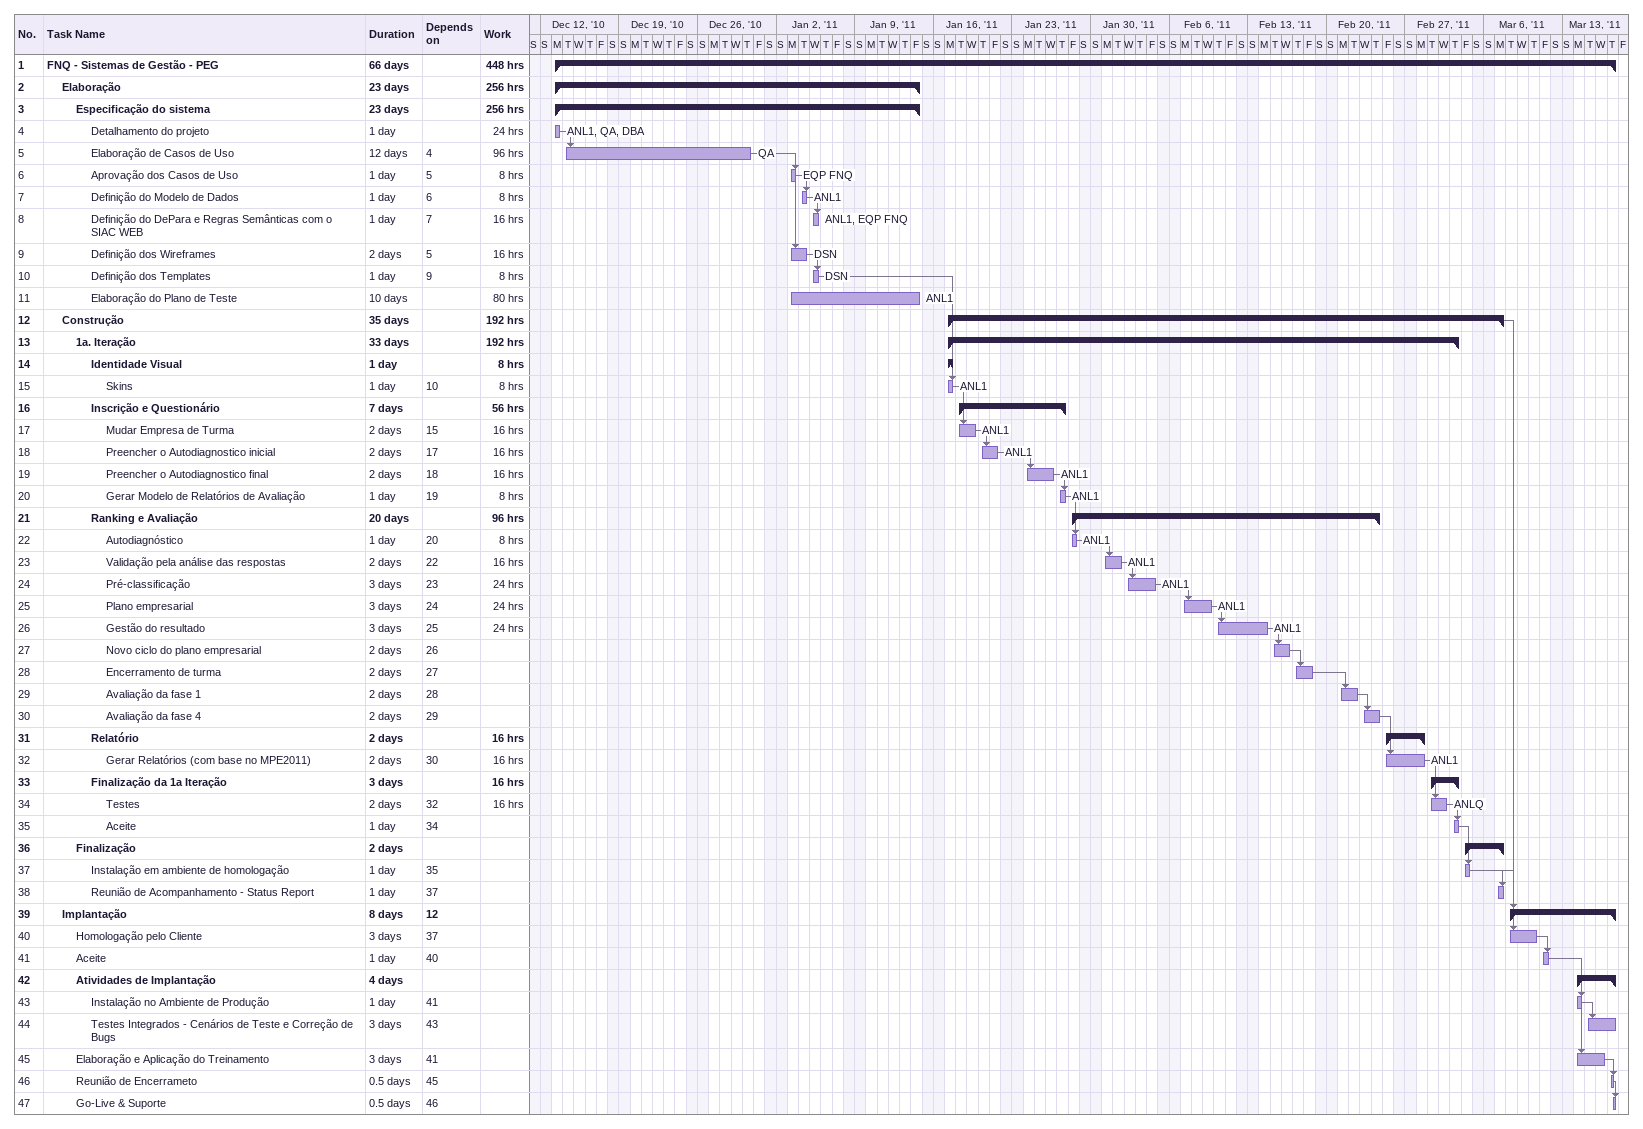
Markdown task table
| ID | Level | Task | Duration | Start | Finish | Predecessors | Resources | Work (h) |
|---|---|---|---|---|---|---|---|---|
| 1 | 1 | **FNQ - Sistemas de Gestão - PEG** | 66d | 2010-12-13 | 2011-03-17 |  |  | 448 |
| 2 | 2 | **Elaboração** | 23d | 2010-12-13 | 2011-01-14 |  |  | 256 |
| 3 | 3 | **Especificação do sistema** | 23d | 2010-12-13 | 2011-01-14 |  |  | 256 |
| 4 | 4 | Detalhamento do projeto | 1d | 2010-12-13 | 2010-12-13 |  | ANL1, QA, DBA | 24 |
| 5 | 4 | Elaboração de Casos de Uso | 12d | 2010-12-14 | 2010-12-30 | 4 | QA | 96 |
| 6 | 4 | Aprovação dos Casos de Uso | 1d | 2011-01-03 | 2011-01-03 | 5 | EQP FNQ | 8 |
| 7 | 4 | Definição do Modelo de Dados | 1d | 2011-01-04 | 2011-01-04 | 6 | ANL1 | 8 |
| 8 | 4 | Definição do DePara e Regras Semânticas com o SIAC WEB | 1d | 2011-01-05 | 2011-01-05 | 7 | ANL1, EQP FNQ | 16 |
| 9 | 4 | Definição dos Wireframes | 2d | 2011-01-03 | 2011-01-04 | 5 | DSN | 16 |
| 10 | 4 | Definição dos Templates | 1d | 2011-01-05 | 2011-01-05 | 9 | DSN | 8 |
| 11 | 4 | Elaboração do Plano de Teste | 10d | 2011-01-03 | 2011-01-14 |  | ANL1 | 80 |
| 12 | 2 | **Construção** | 35d | 2011-01-17 | 2011-03-07 |  |  | 192 |
| 13 | 3 | **1a. Iteração** | 33d | 2011-01-17 | 2011-03-03 |  |  | 192 |
| 14 | 4 | **Identidade Visual** | 1d | 2011-01-17 | 2011-01-17 |  |  | 8 |
| 15 | 5 | Skins | 1d | 2011-01-17 | 2011-01-17 | 10 | ANL1 | 8 |
| 16 | 4 | **Inscrição e Questionário** | 7d | 2011-01-18 | 2011-01-27 |  |  | 56 |
| 17 | 5 | Mudar Empresa de Turma | 2d | 2011-01-18 | 2011-01-19 | 15 | ANL1 | 16 |
| 18 | 5 | Preencher o Autodiagnostico inicial | 2d | 2011-01-20 | 2011-01-21 | 17 | ANL1 | 16 |
| 19 | 5 | Preencher o Autodiagnostico final | 2d | 2011-01-24 | 2011-01-26 | 18 | ANL1 | 16 |
| 20 | 5 | Gerar Modelo de Relatórios de Avaliação | 1d | 2011-01-27 | 2011-01-27 | 19 | ANL1 | 8 |
| 21 | 4 | **Ranking e Avaliação** | 20d | 2011-01-28 | 2011-02-24 |  |  | 96 |
| 22 | 5 | Autodiagnóstico | 1d | 2011-01-28 | 2011-01-28 | 20 | ANL1 | 8 |
| 23 | 5 | Validação pela análise das respostas | 2d | 2011-01-31 | 2011-02-01 | 22 | ANL1 | 16 |
| 24 | 5 | Pré-classificação | 3d | 2011-02-02 | 2011-02-04 | 23 | ANL1 | 24 |
| 25 | 5 | Plano empresarial | 3d | 2011-02-07 | 2011-02-09 | 24 | ANL1 | 24 |
| 26 | 5 | Gestão do resultado | 3d | 2011-02-10 | 2011-02-14 | 25 | ANL1 | 24 |
| 27 | 5 | Novo ciclo do plano empresarial | 2d | 2011-02-15 | 2011-02-16 | 26 |  |  |
| 28 | 5 | Encerramento de turma | 2d | 2011-02-17 | 2011-02-18 | 27 |  |  |
| 29 | 5 | Avaliação da fase 1 | 2d | 2011-02-21 | 2011-02-22 | 28 |  |  |
| 30 | 5 | Avaliação da fase 4 | 2d | 2011-02-23 | 2011-02-24 | 29 |  |  |
| 31 | 4 | **Relatório** | 2d | 2011-02-25 | 2011-02-28 |  |  | 16 |
| 32 | 5 | Gerar Relatórios (com base no MPE2011) | 2d | 2011-02-25 | 2011-02-28 | 30 | ANL1 | 16 |
| 33 | 4 | **Finalização da 1a Iteração** | 3d | 2011-03-01 | 2011-03-03 |  |  | 16 |
| 34 | 5 | Testes | 2d | 2011-03-01 | 2011-03-02 | 32 | ANLQ | 16 |
| 35 | 5 | Aceite | 1d | 2011-03-03 | 2011-03-03 | 34 |  |  |
| 36 | 3 | **Finalização** | 2d | 2011-03-04 | 2011-03-07 |  |  |  |
| 37 | 4 | Instalação em ambiente de homologação | 1d | 2011-03-04 | 2011-03-04 | 35 |  |  |
| 38 | 4 | Reunião de Acompanhamento - Status Report | 1d | 2011-03-07 | 2011-03-07 | 37 |  |  |
| 39 | 2 | **Implantação** | 8d | 2011-03-08 | 2011-03-17 | 12 |  |  |
| 40 | 3 | Homologação pelo Cliente | 3d | 2011-03-08 | 2011-03-10 | 37 |  |  |
| 41 | 3 | Aceite | 1d | 2011-03-11 | 2011-03-11 | 40 |  |  |
| 42 | 3 | **Atividades de Implantação** | 4d | 2011-03-14 | 2011-03-17 |  |  |  |
| 43 | 4 | Instalação no Ambiente de Produção | 1d | 2011-03-14 | 2011-03-14 | 41 |  |  |
| 44 | 4 | Testes Integrados - Cenários de Teste e Correção de Bugs | 3d | 2011-03-15 | 2011-03-17 | 43 |  |  |
| 45 | 3 | Elaboração e Aplicação do Treinamento | 3d | 2011-03-14 | 2011-03-16 | 41 |  |  |
| 46 | 3 | Reunião de Encerrameto | 0.5d | 2011-03-17 | 2011-03-17 | 45 |  |  |
| 47 | 3 | Go-Live & Suporte | 0.5d | 2011-03-17 | 2011-03-17 | 46 |  |  |
